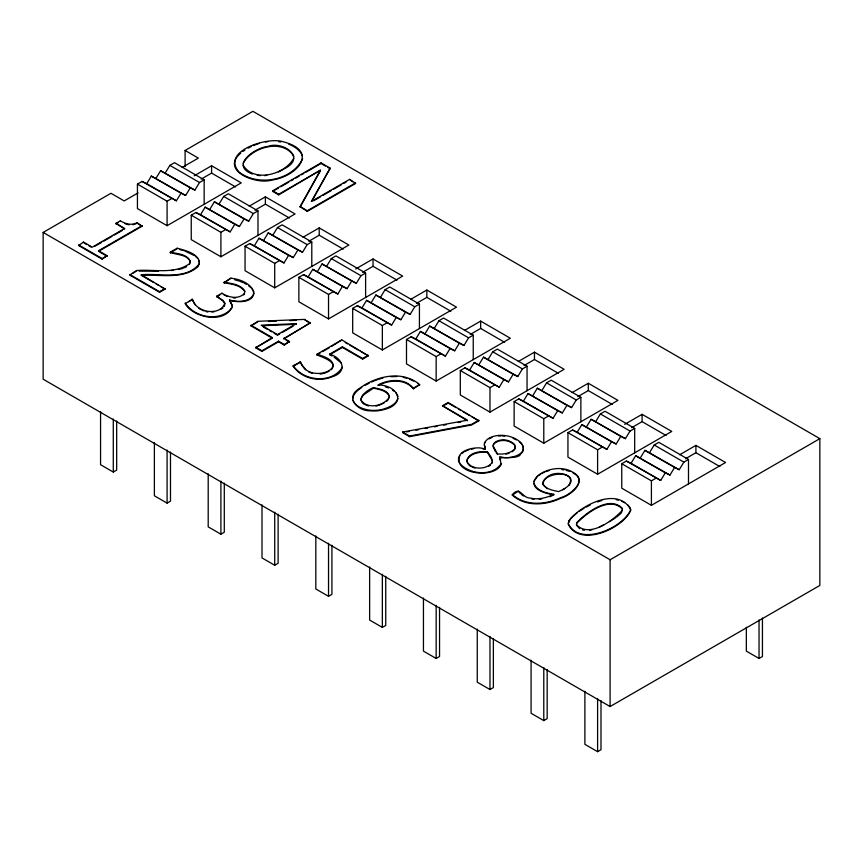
<?xml version="1.0" encoding="UTF-8"?>
<svg xmlns="http://www.w3.org/2000/svg" width="863" height="863" viewBox="0 0 863 863"><rect width="100%" height="100%" fill="white"/><g stroke="black" fill="none" stroke-linecap="round" stroke-linejoin="round"><path stroke-width="1.29" d="M492.395 462.859L491.457 457.584L487.401 451.748C480.195 451.069 468.587 452.309 466.894 460.842M542.773 484.219C547.53 462.946 592.191 477.271 558.555 491.597C552.924 490.367 545.653 489.299 542.773 483.614M389.17 397.951C389.936 390.205 378.911 388.922 373.452 387.573C367.422 389.903 355.297 398.307 364.229 404.348M568.426 523.28L570.691 518.447L577.401 512.579M352.611 398.684C353.409 393.614 357.714 390.108 361.802 387.476M302.643 158.663C292.277 180.647 258.005 186.861 239.008 172.028C220.604 150.777 268.231 136.527 283.129 141.748C320.076 151.187 296.505 176.893 271.521 180.119C256.947 184.919 219.493 171.036 240.82 153.053M189.526 264.261L190.324 261.802C187.206 253.905 175.739 255.157 170.259 252.19L177.142 248.22C185.167 250.281 203.657 254.779 198.112 266.581C182.783 280.087 159.892 274.11 141.327 275.351L141.327 274.747C159.774 272.978 185.836 280.658 199.191 263.97M360.917 399.245L363.14 395.135L373.452 388.188C378.943 389.418 386.613 390.454 389.235 396.171M514.575 449.731L515.384 447.379L514.424 444.93C509.731 440.346 502.104 439.062 496.268 442.147A9.795 5.653 0 0 0 493.226 446.894L495.373 451.532M254.11 293.258C250.443 302.341 237.595 302.428 229.569 299.925L232.492 305.739C226.041 324.283 193.625 318.458 185.178 303.636L192.481 299.332C196.041 312.805 220.313 316.656 224.887 303.075L223.01 300.432L216.581 296.289L223.01 301.047L224.887 303.69L224.358 306.451M342.428 367.228C332.19 383.959 303.657 381.543 293.226 365.664L300.529 361.975C308.663 386.721 357.929 365.34 316.894 354.283L316.894 354.898C322.093 357.271 338.404 361.888 331.273 369.752M243.172 163.28C251.845 146.98 282.902 138.231 293.884 156.3M293.808 158.177C285.07 174.402 254.089 183.226 243.129 165.189M533.938 481.327L537.412 476.268M398.07 398.501C395.718 404.725 388.728 407.433 382.838 409.267A21.748 12.557 0 0 1 369.99 410.195C363.485 409.332 355.793 406.915 352.902 400.454M542.838 482.449C545.837 471.899 578.199 469.925 568.868 485.351M389.17 397.347C383.787 406.128 367.379 409.612 361.036 400.205M232.244 307.444C221.079 322.482 194.801 317.994 185.178 303.021M622.406 510.281C613.129 520.411 589.202 538.566 576.516 524.661M621.382 512.805L622.46 508.49C609.656 494.801 586.02 512.751 576.613 522.827L576.516 525.276L579.699 528.674M459.86 455.535C452.665 474.499 494.995 479.159 501.198 464.305C498.21 451.554 500.335 459.591 510.238 457.401C514.736 456.613 519.623 455.211 522.482 451.381C526.322 443.496 515.772 438.285 509.645 436.473A19.644 11.338 0 0 0 498.501 435.416C493.258 435.988 487.185 437.768 484.575 442.773C482.913 445.006 487.897 450.874 482.805 448.889M576.613 523.442C586.02 513.366 609.656 495.405 622.46 509.094M272.708 190.788L321.058 162.88L330.184 168.145L311.349 201.478L349.623 179.375L355.632 183.452L307.282 211.37L300.076 206.591L320.41 170.194L278.717 194.261L272.708 190.788L272.708 191.403L278.717 194.876L320.41 170.194M300.076 207.206L320.41 170.798M311.996 200.939L330.184 168.145M501.198 463.69C492.363 476.678 470.508 474.607 460.292 464.067C456.096 459.591 459.666 453.226 464.477 451.036C469.03 448.587 474.197 447.768 479.321 447.854C482.061 448.037 487.714 450.378 484.391 445.405M467.261 459.299C471.489 452.859 480.27 451.651 487.401 452.363L492.46 460.853M194.207 175.793L211.586 165.761L241.241 182.88L167.088 225.696L137.433 208.566L137.433 184.11L142.061 181.435L146.699 183.679L151.338 176.084L185.631 195.448L190.259 187.854L194.898 190.097L199.536 182.503L204.164 179.828L204.164 204.294M155.966 178.328L160.604 170.723L194.898 190.097M165.243 172.978L169.871 165.372L174.509 162.697L204.164 179.828M142.061 181.435L176.365 200.799L180.993 193.204L185.631 195.448M249.18 206.192L265.394 196.829L295.06 213.948L220.906 256.764L191.241 239.644L191.241 215.178L195.879 212.503L200.518 214.747L205.146 207.152L239.439 226.516L244.078 218.922L248.717 221.165L253.344 213.571L257.983 210.896L257.983 235.362M209.785 209.396L214.412 201.802L248.717 221.165M219.051 204.046L223.69 196.44L228.317 193.765L257.983 210.896M195.879 212.503L230.173 231.877L234.812 224.272L239.439 226.516M302.989 237.26L319.213 227.897L348.868 245.027L274.714 287.832L245.06 270.712L245.06 246.246L249.687 243.571L254.326 245.815L258.965 238.22L293.258 257.595L297.897 249.99L302.525 252.233L307.163 244.639L311.791 241.964L311.791 266.43M263.593 240.464L268.231 232.87L302.525 252.233M272.87 235.114L277.498 227.519L282.136 224.844L311.791 241.964M249.687 243.571L283.992 262.945L288.62 255.34L293.258 257.595M355.642 268.997L373.021 258.965L402.687 276.095L328.533 318.9L298.868 301.78L298.868 277.314L303.506 274.639L308.145 276.883L312.773 269.288L347.066 288.663L351.705 281.058L356.343 283.312L360.971 275.707L365.61 273.032L365.61 297.498M317.411 271.532L322.05 263.938L356.343 283.312M326.678 266.182L331.316 258.587L335.944 255.912L365.61 273.032M303.506 274.639L337.8 294.013L342.438 286.408L347.066 288.663M410.615 299.396L426.84 290.033L456.505 307.163L382.352 349.968L352.687 332.848L352.687 308.382L357.325 305.707L361.953 307.951L366.592 300.356L400.885 319.731L405.524 312.126L410.152 314.38L414.79 306.775L419.429 304.1L419.429 328.566M371.219 302.6L375.858 295.006L410.152 314.38M380.497 297.25L385.125 289.655L389.763 286.98L419.429 304.1M357.325 305.707L391.619 325.081L396.246 317.476L400.885 319.731M464.434 330.475L480.648 321.101L510.313 338.231L436.16 381.047L406.495 363.916L406.495 339.45L411.133 336.775L415.772 339.019L420.4 331.424L454.704 350.799L459.332 343.194L463.97 345.448L468.598 337.843L473.237 335.168L473.237 359.634M425.038 333.668L429.677 326.074L463.97 345.448M434.305 328.318L438.943 320.723L443.571 318.048L473.237 335.168M411.133 336.775L445.427 356.149L450.065 348.555L454.704 350.799M518.242 361.543L534.467 352.169L564.132 369.299L489.979 412.115L460.313 394.984L460.313 370.518L464.952 367.843L469.58 370.098L474.219 362.492L508.512 381.867L513.151 374.272L517.778 376.516L522.417 368.911L527.056 366.236L527.056 390.702M478.857 364.747L483.485 357.142L517.778 376.516M488.124 359.386L492.751 351.791L497.39 349.116L527.056 366.236M464.952 367.843L499.246 387.217L503.873 379.623L508.512 381.867M572.061 392.611L588.286 383.248L617.94 400.367L543.787 443.183L514.132 426.052L514.132 401.586L518.76 398.911L523.399 401.166L528.027 393.56L562.331 412.935L566.959 405.34L571.597 407.584L576.236 399.99L580.864 397.314L580.864 421.77M532.665 395.815L537.304 388.21L571.597 407.584M541.932 390.464L546.57 382.859L551.209 380.184L580.864 397.314M518.76 398.911L553.054 418.285L557.692 410.691L562.331 412.935M624.715 424.348L642.094 414.316L671.759 431.435L597.606 474.251L567.94 457.12L567.94 432.665L572.579 429.979L577.207 432.234L581.845 424.628L616.139 444.003L620.777 436.408L625.405 438.652L630.044 431.058L634.683 428.382L634.683 452.848M586.484 426.883L591.112 419.278L625.405 438.652M595.75 421.532L600.378 413.927L605.017 411.252L634.683 428.382M572.579 429.979L606.872 449.353L611.511 441.759L616.139 444.003M679.688 454.747L695.912 445.384L725.567 462.503L651.414 505.319L621.759 488.188L621.759 463.733L626.387 461.058L631.026 463.302L635.664 455.707L669.958 475.071L674.586 467.476L679.224 469.72L683.863 462.126L688.491 459.45L688.491 483.916M640.292 457.951L644.931 450.346L679.224 469.72M649.559 452.6L654.197 444.995L658.836 442.32L688.491 459.45M626.387 461.058L660.68 480.421L665.319 472.827L669.958 475.071M484.575 443.388L485.567 441.813M492.395 462.244C486.861 469.936 471.921 470.324 467.056 461.77M243.614 294.963L244.52 293.819M620.745 513.496L616.646 517.12M386.656 401.263L388.328 399.623M512.137 451.759L513.765 450.41M488.825 466.268L490.421 465.125M461.824 453.485L463.593 452.266M538.329 475.642L541.058 473.776M220.799 309.386L222.999 307.897M242.848 151.478L244.952 150.086M284.197 168.835C307.109 157.853 283.323 140.637 267.875 146.408C255.275 147.616 229.418 165.318 252.341 174.035M562.805 489.839L564.931 488.48M609.429 521.684L615.61 517.778M579.246 511.306L584.014 508.329M185.103 166.581L185.103 150.464L252.902 111.327L819.85 438.652L819.85 585.438L610.098 706.538L43.15 379.213L43.15 232.427L110.949 193.28L124.186 200.928L138.091 192.902M182.125 167.476L198.339 158.112L185.103 150.464M115.933 223.377L120.356 220.831C125.34 223.819 131.64 225.836 137.077 222.686L142.104 226.203L98.533 251.36L98.533 250.745L107.109 255.696L102.168 259.159L78.598 245.545L83.528 242.093L92.298 247.152L124.704 228.436L115.933 223.377L124.704 229.051M115.933 223.992L118.145 222.719M201.155 179.116L211.586 173.096L235.545 186.926M137.433 184.11L167.088 201.23L171.726 198.555M94.617 246.43L101.554 242.417M103.873 241.079L111.974 236.397M114.283 235.07L122.384 230.389M98.533 250.745L142.104 225.588M78.598 244.941L102.168 258.544L107.109 255.696M272.708 191.403L278.458 188.08M280.766 186.753L288.825 182.104M291.122 180.766L293.431 179.439M295.729 178.112L299.181 176.117M301.489 174.79L303.787 173.463M306.085 172.136L321.058 163.495L325.621 166.128M141.327 274.747L165.092 289.073L159.547 292.287L129.698 275.06L136.494 270.529C153.83 269.094 174.52 274.585 189.526 263.657L190.324 261.187C186.829 253.938 177.174 253.69 170.259 252.19M133.096 273.096L135.362 271.791M170.259 252.805L175.998 249.493M254.973 210.184L265.394 204.164L289.353 217.994M191.241 215.178L220.906 232.298L225.545 229.623M313.668 200.755L320.626 196.732M322.945 195.394L331.068 190.701M333.388 189.364L341.511 184.671M343.83 183.334L346.149 181.996M129.698 274.445L159.547 291.672L165.092 288.469M300.076 206.591L307.282 210.755L355.632 182.848M188.609 301.662L190.885 300.335M244.79 291.565C240.399 284.779 231.23 284.197 224.046 282.73L230.896 278.166C260.259 281.694 262.471 307.293 229.569 300.54L232.492 306.354M224.046 282.73L230.896 278.166M308.781 241.262L319.213 235.232L343.172 249.073M216.581 296.289L221.964 293.183C228.371 297.476 238.846 299.849 244.52 293.204L244.79 290.95C240.399 284.164 231.23 283.582 224.046 282.125M216.581 296.904L219.817 295.038M245.06 246.246L274.714 263.366L279.353 260.691M250.939 325.243L272.309 337.584L255.685 347.789L272.309 338.188L250.939 325.858L257.767 321.306L304.294 319.418L310.27 322.859L283.744 338.792L310.27 322.859M250.939 325.858L257.767 321.921M362.6 272.33L373.021 266.311L396.98 280.141M298.868 277.314L328.533 294.434L333.172 291.759M296.397 323.668L261.209 325.168L277.508 334.585L296.397 323.668L296.397 324.283L262.503 325.729M274.013 333.172L277.508 335.189L279.731 333.905M281.953 332.622L293.064 326.203M255.685 347.174L261.921 350.777L278.544 341.176L284.294 344.499L289.483 341.5L284.294 345.114L278.544 341.791L261.921 351.392L255.685 347.789M332.028 356.063L329.526 354.229C343.14 357.735 347.972 372.363 332.007 376.818C318.641 382.363 301.597 378.426 293.226 366.279L300.076 362.32L305.642 369.72M100.561 411.64L100.561 464.715L113.28 472.05L116.667 470.098L116.667 421.004M316.894 354.283L341.802 339.903L368.328 355.836L362.643 359.116L342.384 347.422L329.526 354.844M316.894 354.898L320.292 352.935M322.557 351.629L329.353 347.713M331.619 346.397L341.802 339.903M416.408 303.398L426.84 297.379L450.799 311.209M329.526 354.229L342.384 346.807L362.643 358.501L368.328 355.222M352.687 308.382L382.352 325.513L386.98 322.838M154.38 442.708L154.38 495.783L167.088 503.118L170.486 501.166L170.486 452.072M470.227 334.466L480.648 328.447L504.607 342.277M406.495 339.45L436.16 356.581L440.799 353.906M413.453 388.177L419.655 384.596C402.406 369.871 376.387 375.944 359.569 388.318C344.564 397.174 357.304 411.036 369.99 410.81A21.748 12.557 0 0 0 382.838 409.882C407.002 404.736 398.792 385.135 378.07 384.92C388.803 379.191 405.977 377.66 413.453 388.792C404.833 378.469 388.986 379.817 378.07 385.524M413.453 388.792L419.655 384.596M442.46 405.75L448.145 402.471L478.836 420.799L471.586 424.974L409.569 436.635L402.654 432.643L402.654 432.029L467.466 420.184L442.46 405.75L467.466 420.799M208.199 473.776L208.199 526.851L220.906 534.186L224.294 532.234L224.294 483.14M442.46 406.365L448.145 403.086L456.106 407.67M524.035 365.534L534.467 359.515L558.426 373.345M460.313 370.518L489.979 387.649L494.607 384.974M478.836 420.184L471.586 424.369L409.569 436.02L402.654 432.029M262.007 504.844L262.007 557.919L274.714 565.254L278.113 563.302L278.113 514.208M577.854 396.602L588.286 390.583L612.234 404.413M514.132 401.586L543.787 418.717L548.426 416.042M500.616 460.108C495.707 454.93 518.555 460.713 520.896 453.765C525.211 450.562 523.334 444.316 519.246 441.834M315.826 535.912L315.826 588.987L328.533 596.322L331.921 594.37L331.921 545.276M573.108 473.01C588.404 481.015 570.583 495.599 560.68 498.275C545.621 505.502 525.578 506.894 512.352 495.189L512.352 494.575C520.303 485.578 521.662 498.027 530.346 498.091C538.361 499.904 546.721 497.886 553.917 494.24C546.624 493.226 536.862 491.123 533.981 483.334M512.352 495.189L518.555 490.993M631.662 427.67L642.094 421.651L666.053 435.481M567.94 432.665L597.606 449.785L602.234 447.11M369.634 566.98L369.634 620.055L382.352 627.401L385.739 625.438L385.739 576.344M685.481 458.738L695.912 452.719L719.861 466.549M621.759 463.733L651.414 480.853L656.053 478.178M423.453 598.048L423.453 651.123L436.16 658.469L439.547 656.506L439.547 607.412M43.15 232.427L610.098 559.753L819.85 438.652M477.261 629.116L477.261 682.191L489.979 689.537L493.366 687.574L493.366 638.48M531.079 660.195L531.079 713.27L543.787 720.605L547.174 718.642L547.174 669.548M584.887 691.263L584.887 744.338L597.606 751.673L600.993 749.72L600.993 700.627M746.333 627.239L746.333 651.123L759.041 658.469L762.439 656.506L762.439 618.027M586.128 507.196L590.357 504.941M599.343 527.11L603.873 524.726M365.146 385.297L369.353 383.118M278.404 171.974L283.129 169.526M248.069 148.188L251.133 146.634M542.029 473.312L544.931 471.888M489.019 438.825L491.899 437.465M549.807 496.721L552.881 495.319M378.641 405.416L384.1 402.956M183.366 268.123L186.624 266.678M464.477 451.651L468.771 449.774M323.959 373.452L329.105 371.209M371.457 382.029L377.821 379.483M253.161 145.61L259.278 143.387M132.967 224.736L137.077 223.301L137.077 222.686M597.39 501.975L601.813 500.508M545.977 471.554L549.095 470.551M505.891 454.208L509.105 453.226M379.105 379.127L382.945 378.048M375.966 406.085L377.746 405.642M178.371 269.558L182.287 268.598M471.284 449.235L473.798 448.684M406.624 431.921L409.267 431.435M415.88 430.227L418.533 429.742M425.146 428.533L427.789 428.048M434.402 426.84L437.045 426.354M443.658 425.146L446.3 424.661M458.21 422.492L460.853 422.007M589.677 530.26L591.932 529.85M320.076 374.1L322.665 373.668M264.585 175.642L266.861 175.329M211.92 312.018L214.488 311.672M265.394 141.964L267.843 141.694M171.101 270.529L173.485 270.27M539.127 499.256L541.748 498.987M268.393 321.489L276.376 321.165M289.666 320.626L296.311 320.356M390.659 376.678L396.937 376.527M158.533 271.155L139.137 271.165M233.312 297.94L235.675 297.972M257.163 175.265L260.216 175.664M278.555 141.629L280.842 141.996M531.565 498.9L533.992 499.299M561.889 469.58L563.949 469.947M553.917 494.855C508.933 487.39 550.918 458.167 573.108 472.395C588.404 480.4 570.583 494.984 560.68 497.66C545.621 504.887 525.578 506.29 512.352 494.575M582.471 529.904L584.434 530.292M206.138 311.64L207.907 312.028M234.79 279.839L238.684 280.896M616.29 499.612L618.447 500.206M125.016 223.733L129.083 224.855M179.666 249.526L183.441 250.583M403.183 377.293L406.797 378.307M566.009 470.303L569.839 471.468M385.308 386.818L388.512 387.908M184.704 250.928L194.445 255.621M365.286 404.758L368.458 405.977M239.752 281.306L242.924 282.535M308.846 371.996L312.223 373.334M471.748 466.775L474.974 468.102M201.791 310L204.089 310.971M224.11 295.027L227.476 296.527M621.619 501.274L624.661 502.708M409.202 378.986L413.722 381.112M288.555 144.056C294.143 146.516 300.238 149.817 302.374 155.923M513.075 438.275L516.333 439.893M244.121 283.14L246.516 284.348M327.897 167.444L330.184 168.76M352.633 181.726L349.623 179.375M169.871 165.372L199.536 182.503M223.69 196.44L253.344 213.571M277.498 227.519L307.163 244.639M331.316 258.587L360.971 275.707M385.125 289.655L414.79 306.775M438.943 320.723L468.598 337.843M492.751 351.791L522.417 368.911M546.57 382.859L576.236 399.99M600.378 413.927L630.044 431.058M654.197 444.995L683.863 462.126M160.604 170.723L190.259 187.854M214.412 201.802L244.078 218.922M268.231 232.87L297.897 249.99M322.05 263.938L351.705 281.058M375.858 295.006L405.524 312.126M429.677 326.074L459.332 343.194M483.485 357.142L513.151 374.272M537.304 388.21L566.959 405.34M591.112 419.278L620.777 436.408M644.931 450.346L674.586 467.476M151.338 176.084L180.993 193.204M205.146 207.152L234.812 224.272M258.965 238.22L288.62 255.34M312.773 269.288L342.438 286.408M366.592 300.356L396.246 317.476M420.4 331.424L450.065 348.555M474.219 362.492L503.873 379.623M528.027 393.56L557.692 410.691M581.845 424.628L611.511 441.759M635.664 455.707L665.319 472.827M146.699 183.679L176.365 200.799M200.518 214.747L230.173 231.877M254.326 245.815L283.992 262.945M308.145 276.883L337.8 294.013M361.953 307.951L391.619 325.081M415.772 339.019L445.427 356.149M469.58 370.098L499.246 387.217M523.399 401.166L553.054 418.285M577.207 432.234L606.872 449.353M631.026 463.302L660.68 480.421M345.265 342.514L347.573 343.852M349.871 345.178L357.951 349.839M360.259 351.176L368.328 355.836M138.08 223.873L142.104 226.203M310.27 323.474L304.294 319.418M458.372 408.986L460.648 410.303M462.924 411.608L469.742 415.545M472.007 416.861L478.836 420.799M283.744 338.177L289.483 341.5M263.528 327.131L267.023 329.137M269.353 330.486L271.683 331.834M286.041 340.119L289.483 342.115M141.327 275.351L153.776 282.546M156.041 283.851L158.307 285.157M160.572 286.462L165.092 289.073M84.628 243.334L86.818 244.596M89.008 245.858L91.198 247.131M99.601 251.974L107.109 256.311M468.943 465.125L470.68 466.333M334.175 357.228L341.424 363.172M198.566 308.069L200.637 309.526M547.228 488.738L543.259 485.017M392.385 390.022L394.132 391.306M248.544 285.826L251.575 288.037L253.949 291.791M521.565 494.521L523.614 496.031M417.714 383.485L419.655 385.211M195.437 256.279L197.595 258.296M518.879 491.791L520.54 493.765M628.005 505.082L630.022 507.606L630.734 510.281C623.377 528.404 579.774 548.016 568.242 524.208M395.89 392.579L398.037 396.451M496.117 452.546L497.595 454.574M195.114 304.758L192.028 299.073M467.735 463.809L466.894 460.238M198.932 260.367L199.461 262.481M759.041 619.99L759.041 658.469M695.912 445.384L695.912 452.719M651.414 480.853L651.414 505.319M642.094 414.316L642.094 421.651M610.098 559.753L610.098 706.538M597.606 449.785L597.606 474.251M597.606 698.599L597.606 751.673M588.286 383.248L588.286 390.583M543.787 418.717L543.787 443.183M543.787 667.53L543.787 720.605M534.467 352.169L534.467 359.515M499.806 457.11L499.806 457.724M499.612 457.228L499.612 457.832M489.979 387.649L489.979 412.115M489.979 636.463L489.979 689.537M485.319 448.447L485.319 449.062M485.125 448.566L485.125 449.17M480.648 321.101L480.648 328.447M448.145 402.471L448.145 403.086M436.16 356.581L436.16 381.047M436.16 605.395L436.16 658.469M426.84 290.033L426.84 297.379M409.569 436.02L409.569 436.635M382.352 325.513L382.352 349.968M382.352 574.327L382.352 627.401M373.021 258.965L373.021 266.311M362.643 358.501L362.643 359.116M342.384 346.807L342.384 347.422M328.533 294.434L328.533 318.9M328.533 543.248L328.533 596.322M321.058 162.88L321.058 163.495M319.213 227.897L319.213 235.232M307.282 210.755L307.282 211.37M300.529 361.975L300.529 362.589M300.076 361.716L300.076 362.32M293.226 365.664L293.226 366.279M284.294 344.499L284.294 345.114M278.717 194.261L278.717 194.876M278.544 341.176L278.544 341.791M277.508 334.585L277.508 335.189M274.714 263.366L274.714 287.832M274.714 512.18L274.714 565.254M265.394 196.829L265.394 204.164M261.921 350.777L261.921 351.392M229.569 299.925L229.569 300.54M224.434 282.341L224.434 282.956M221.964 293.183L221.964 293.798M220.906 232.298L220.906 256.764M220.906 481.112L220.906 534.186M211.586 165.761L211.586 173.096M177.142 248.22L177.142 248.824M170.615 252.395L170.615 253.01M167.088 201.23L167.088 225.696M167.088 450.044L167.088 503.118M159.547 291.672L159.547 292.287M136.494 270.529L136.494 271.133M120.356 220.831L120.356 221.446M113.28 418.976L113.28 472.05M102.168 258.544L102.168 259.159M83.528 242.093L83.528 242.697M498.501 436.031A19.644 11.338 0 0 1 500.993 435.934M502.234 435.955A19.644 11.338 0 0 1 504.779 436.149M568.814 520.799L568.242 523.604C579.774 547.401 623.377 527.789 630.734 509.666C618.156 485.901 580.519 505.2 568.814 520.799M515.384 446.764L514.575 449.116C510.162 453.496 503.55 454.445 497.595 453.96L493.226 446.279A9.795 5.653 0 0 1 496.268 441.532C502.104 438.447 509.731 439.731 514.424 444.326L515.384 446.764"/></g></svg>
